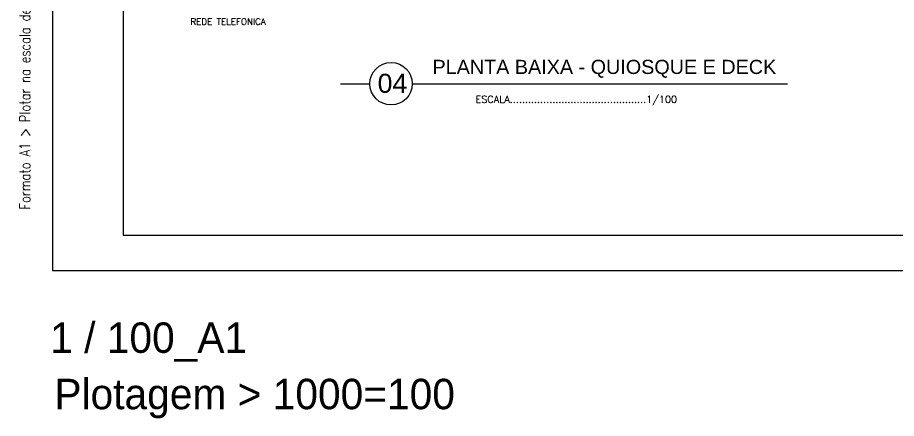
# Model space of a CAD drawing. Extents: x 1.6 to 100.8, y -3.3 to 55.9.
# Drawn here: x 1.56 to 26.4, y -3.31 to 8.02 of the extents above; entities that cross this region are included whole.
import ezdxf

# ---------------------------------------------------------------- set-up
doc = ezdxf.new("R2010")
doc.units = 0
doc.header["$MEASUREMENT"] = 0
doc.layers.get('0').update_dxf_attribs({"linetype": 'CONTINUOUS'})
doc.layers.add('Texto', color=2, linetype='CONTINUOUS')
doc.styles.add('ARIAL', font='arial.ttf')
doc.styles.add('CLEAR', font='')
doc.styles.add('ROMANS', font='romans.shx')
doc.styles.add('TXT_TEXTO', font='ROMANS.shx')
doc.styles.get('CLEAR').set_extended_font_data('Clearly Gothic')

msp = doc.modelspace()

# ---------------------------------------------------------------- linework, layer by layer
for p, q in [((2.544, 55.932), (2.544, 0.867)), ((2.544, 0.867), (85.205, 0.867))]:
    msp.add_line(p, q)
at = {"color": 170}
for p, q in [((4.544, 54.932), (4.544, 1.867)), ((4.544, 1.867), (84.205, 1.867))]:
    msp.add_line(p, q, dxfattribs=at)
at = {"color": 21}
for p, q in [((10.69, 6.148), (11.517, 6.148)), ((12.717, 6.148), (23.322, 6.148))]:
    msp.add_line(p, q, dxfattribs=at)
msp.add_circle((12.117, 6.148), 0.6, dxfattribs=at)

# ---------------------------------------------------------------- texts
at = {"style": 'ROMANS', "width": 0.8}
msp.add_text('Formato A1 > Plotar na escala de 1:100 [ Plotagem > 1000=100 ]', height=0.3, rotation=90, dxfattribs=at).set_placement((1.915, 2.591))
at = {"color": 21}
for s, height, style, p in [('PLANTA BAIXA - QUIOSQUE E DECK', 0.4, 'ARIAL', (13.287, 6.424)), ('04', 0.54, 'ARIAL', (11.736, 5.89)), ('ESCALA.............................................1/100', 0.2, 'ROMANS', (14.503, 5.61))]:
    msp.add_text(s, height=height, dxfattribs=dict(at, style=style)).set_placement(p)
at = {"style": 'CLEAR'}
for s, height, p in [('1 / 100_A1', 0.8604, (2.481, -1.458)), ('Plotagem > 1000=100', 0.86042, (2.598, -3.051))]:
    msp.add_text(s, height=height, dxfattribs=at).set_placement(p)
at = {"layer": 'Texto', "lineweight": 15, "style": 'TXT_TEXTO'}
msp.add_text('REDE TELEFONICA', height=0.18, dxfattribs=at).set_placement((6.444, 7.815))

doc.saveas('drawing.dxf')
